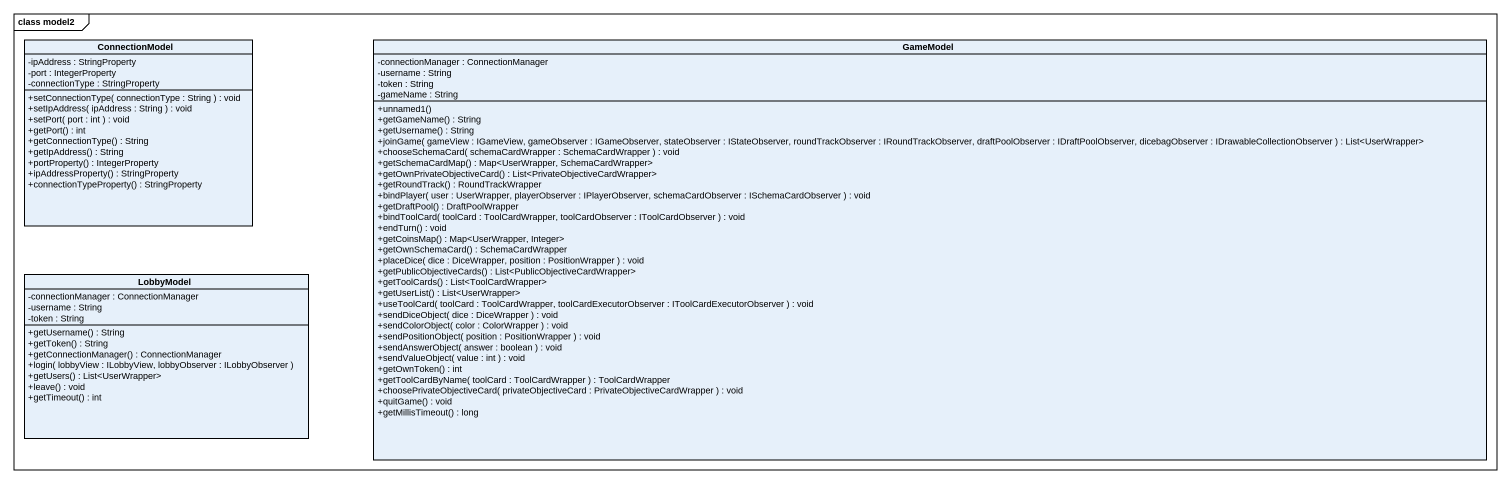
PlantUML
@startuml
mainframe class model2
hide circle
hide empty members
skinparam classAttributeIconSize 0
class ConnectionModel {
  -ipAddress : StringProperty
  -port : IntegerProperty
  -connectionType : StringProperty
  +setConnectionType( connectionType : String ) : void
  +setIpAddress( ipAddress : String ) : void
  +setPort( port : int ) : void
  +getPort() : int
  +getConnectionType() : String
  +getIpAddress() : String
  +portProperty() : IntegerProperty
  +ipAddressProperty() : StringProperty
  +connectionTypeProperty() : StringProperty
}
class GameModel {
  -connectionManager : ConnectionManager
  -username : String
  -token : String
  -gameName : String
  +unnamed1()
  +getGameName() : String
  +getUsername() : String
  +joinGame( gameView : IGameView, gameObserver : IGameObserver, stateObserver : IStateObserver, roundTrackObserver : IRoundTrackObserver, draftPoolObserver : IDraftPoolObserver, dicebagObserver : IDrawableCollectionObserver ) : List<UserWrapper>
  +chooseSchemaCard( schemaCardWrapper : SchemaCardWrapper ) : void
  +getSchemaCardMap() : Map<UserWrapper, SchemaCardWrapper>
  +getOwnPrivateObjectiveCard() : List<PrivateObjectiveCardWrapper>
  +getRoundTrack() : RoundTrackWrapper
  +bindPlayer( user : UserWrapper, playerObserver : IPlayerObserver, schemaCardObserver : ISchemaCardObserver ) : void
  +getDraftPool() : DraftPoolWrapper
  +bindToolCard( toolCard : ToolCardWrapper, toolCardObserver : IToolCardObserver ) : void
  +endTurn() : void
  +getCoinsMap() : Map<UserWrapper, Integer>
  +getOwnSchemaCard() : SchemaCardWrapper
  +placeDice( dice : DiceWrapper, position : PositionWrapper ) : void
  +getPublicObjectiveCards() : List<PublicObjectiveCardWrapper>
  +getToolCards() : List<ToolCardWrapper>
  +getUserList() : List<UserWrapper>
  +useToolCard( toolCard : ToolCardWrapper, toolCardExecutorObserver : IToolCardExecutorObserver ) : void
  +sendDiceObject( dice : DiceWrapper ) : void
  +sendColorObject( color : ColorWrapper ) : void
  +sendPositionObject( position : PositionWrapper ) : void
  +sendAnswerObject( answer : boolean ) : void
  +sendValueObject( value : int ) : void
  +getOwnToken() : int
  +getToolCardByName( toolCard : ToolCardWrapper ) : ToolCardWrapper
  +choosePrivateObjectiveCard( privateObjectiveCard : PrivateObjectiveCardWrapper ) : void
  +quitGame() : void
  +getMillisTimeout() : long
}
class LobbyModel {
  -connectionManager : ConnectionManager
  -username : String
  -token : String
  +getUsername() : String
  +getToken() : String
  +getConnectionManager() : ConnectionManager
  +login( lobbyView : ILobbyView, lobbyObserver : ILobbyObserver )
  +getUsers() : List<UserWrapper>
  +leave() : void
  +getTimeout() : int
}
@enduml
